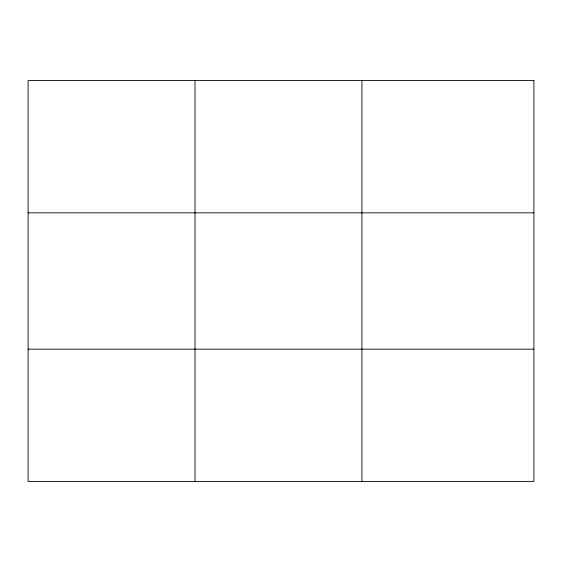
<?xml version="1.0" encoding="UTF-8"?>
<svg xmlns="http://www.w3.org/2000/svg" width="562" height="562" viewBox="0 0 562 562"><rect width="100%" height="100%" fill="white"/><g stroke="black" fill="none" stroke-linecap="round" stroke-linejoin="round"><path stroke-width="0.84" d="M195.014 80.556L195.014 481.444M361.928 80.556L361.928 481.444M28.1 212.85L533.9 212.85M28.1 349.15L533.9 349.15M533.9 80.556L533.9 481.444L28.1 481.444L28.1 80.556L533.9 80.556"/></g></svg>
